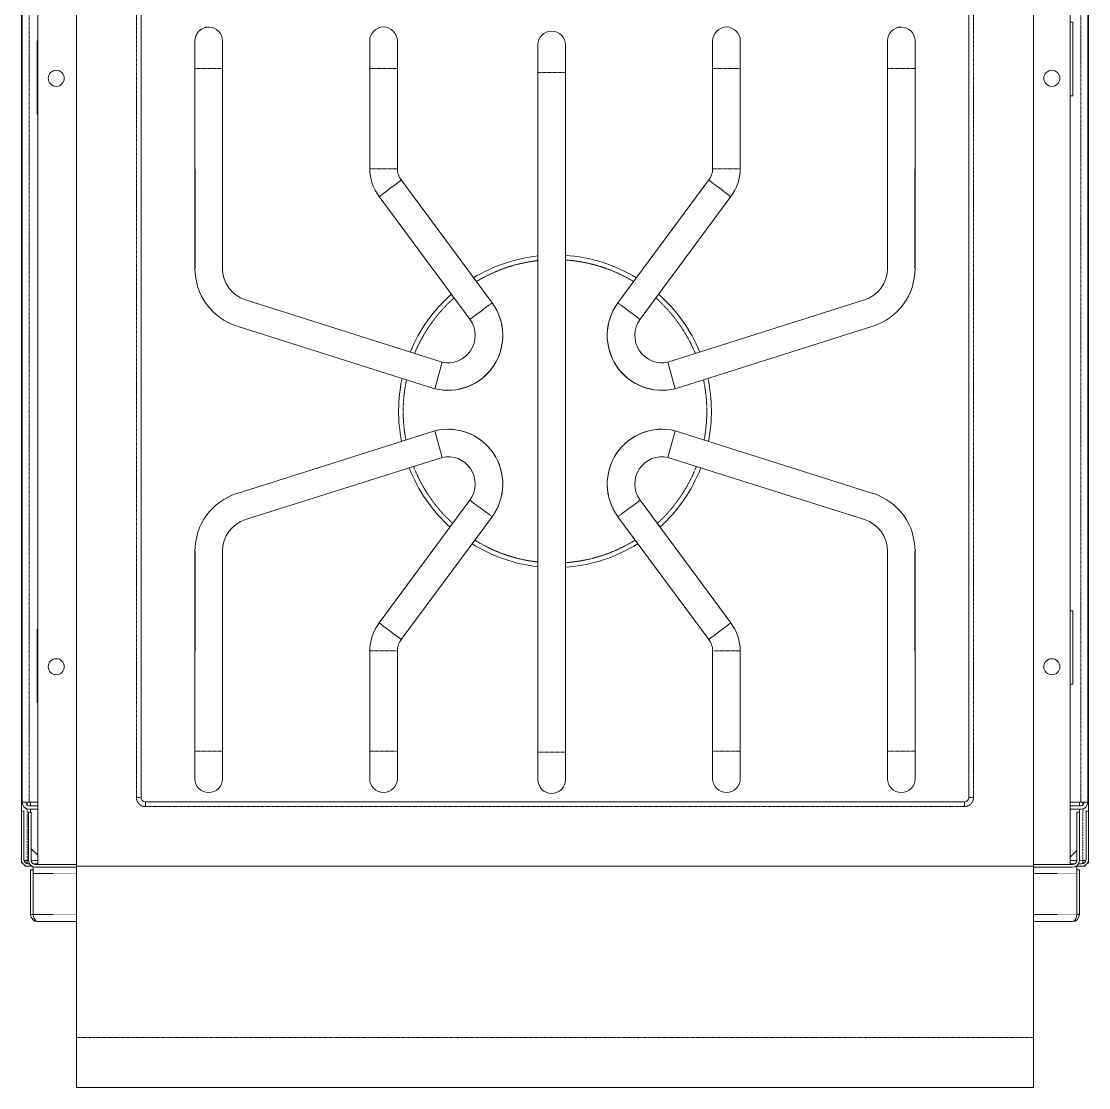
# Model space of a CAD drawing. Header units: millimetres. Extents: x 27602 to 523849, y 322139 to 568360.
# Drawn here: x 270821 to 285323, y 535602 to 550100 of the extents above; entities that cross this region are included whole.
import ezdxf

# ---------------------------------------------------------------- set-up
doc = ezdxf.new("R2010")
doc.units = ezdxf.units.MM
doc.linetypes.add('PHANTOM', pattern=[20, 10, -2, 2, -2, 2, -2])

msp = doc.modelspace()

# ---------------------------------------------------------------- linework, layer by layer
at = {"color": 7, "lineweight": 13, "ltscale": 0.03937}
for p, q in [((270822, 567532), (270822, 539361)), ((285322, 539361), (285322, 567532)), ((270833, 539483), (270833, 567441)), ((285310, 567441), (285310, 539483)), ((271045, 566504), (271045, 538634)), ((285073, 538634), (285073, 566504)), ((271572, 563986), (271572, 538611)), ((284572, 538611), (284572, 563986)), ((272447, 539548), (272447, 560599)), ((283697, 560599), (283697, 539548)), ((285108, 550087), (285108, 549087)), ((271035, 548837), (271035, 549837)), ((273181, 546741), (273180, 549460)), ((273180, 546741), (273180, 549460)), ((273555, 546740), (273555, 549460)), ((273555, 546740), (273555, 549460)), ((275555, 549460), (275555, 548096)), ((275930, 549460), (275930, 548096)), ((277839, 540165), (277839, 549404)), ((278214, 540165), (278214, 549404)), ((280214, 548096), (280214, 549460)), ((280589, 548096), (280589, 549460)), ((282589, 549460), (282589, 546740)), ((282589, 549460), (282589, 546740)), ((282963, 546741), (282964, 549460)), ((282964, 549460), (282964, 546741)), ((275983, 547944), (277218, 546271)), ((280161, 547944), (278926, 546271)), ((275685, 547717), (276916, 546049)), ((280459, 547717), (279228, 546049)), ((276539, 545465), (273868, 546312)), ((276539, 545465), (273868, 546312)), ((282276, 546312), (279605, 545465)), ((282276, 546312), (279605, 545465)), ((276440, 545104), (273755, 545955)), ((276439, 545103), (273755, 545954)), ((279704, 545104), (282389, 545955)), ((282389, 545954), (279704, 545103)), ((276440, 544533), (273755, 543682)), ((273755, 543682), (276439, 544533)), ((279704, 544533), (282389, 543682)), ((279704, 544533), (282389, 543682)), ((273868, 543325), (276539, 544171)), ((273868, 543325), (276539, 544171)), ((279605, 544171), (282276, 543325)), ((279605, 544171), (282276, 543325)), ((275685, 541920), (276916, 543588)), ((280459, 541920), (279228, 543588)), ((275983, 541693), (277218, 543365)), ((280161, 541693), (278926, 543365)), ((273181, 542896), (273180, 540177)), ((273180, 540177), (273180, 542896)), ((273555, 540177), (273555, 542896)), ((273555, 540177), (273555, 542896)), ((282589, 542896), (282589, 540177)), ((282589, 542896), (282589, 540177)), ((282963, 542896), (282964, 540177)), ((282964, 542896), (282964, 540177)), ((285108, 542087), (285108, 541087)), ((271035, 540837), (271035, 541837)), ((275555, 541540), (275555, 540177)), ((275930, 541540), (275930, 540177)), ((280214, 540177), (280214, 541540)), ((280589, 540177), (280589, 541540)), ((283634, 539486), (272509, 539486)), ((271572, 538611), (271572, 536286)), ((284572, 538611), (271572, 538611)), ((271572, 538611), (284572, 538611)), ((284572, 536286), (284572, 538611)), ((271572, 535602), (284572, 535602))]:
    msp.add_line(p, q, dxfattribs=at)
at = {"color": 7, "linetype": 'PHANTOM', "lineweight": 13, "ltscale": 0.03937}
for p, q in [((270929, 539483), (270929, 567441)), ((285215, 567441), (285215, 539483)), ((272384, 560599), (272384, 539548)), ((283759, 560599), (283759, 539548)), ((272509, 539423), (283634, 539423)), ((271572, 536286), (284572, 536286))]:
    msp.add_line(p, q, dxfattribs=at)
at = {"color": 7, "lineweight": 13, "ltscale": 0.000887473}
for p, q in [((285073, 550087), (285108, 550087)), ((285108, 549087), (285073, 549087)), ((285108, 542087), (285073, 542087)), ((285073, 541087), (285108, 541087)), ((285197, 539349), (285162, 539349)), ((285323, 539361), (285287, 539361))]:
    msp.add_line(p, q, dxfattribs=at)
at = {"color": 7, "lineweight": 13, "ltscale": 0.000237502}
for p, q in [((271035, 549837), (271045, 549837)), ((271045, 548837), (271035, 548837)), ((271035, 541837), (271045, 541837)), ((271045, 540837), (271035, 540837))]:
    msp.add_line(p, q, dxfattribs=at)
at = {"color": 7, "lineweight": 13, "ltscale": 0.009388}
for p, q in [((273180, 549460), (273180, 549835)), ((273555, 549460), (273555, 549835)), ((275555, 549460), (275555, 549835)), ((275930, 549460), (275930, 549835)), ((277839, 549779), (277839, 549404)), ((278214, 549779), (278214, 549404)), ((280214, 549835), (280214, 549460)), ((280589, 549835), (280589, 549460)), ((282589, 549835), (282589, 549460)), ((282964, 549835), (282964, 549460)), ((273180, 539802), (273180, 540177)), ((273555, 539802), (273555, 540177)), ((275555, 539802), (275555, 540177)), ((275930, 539802), (275930, 540177)), ((280214, 540177), (280214, 539802)), ((280589, 540177), (280589, 539802)), ((282589, 540177), (282589, 539802)), ((282964, 540177), (282964, 539802))]:
    msp.add_line(p, q, dxfattribs=at)
at = {"color": 7, "linetype": 'PHANTOM', "lineweight": 13, "ltscale": 1.27958e-05}
for p, q in [((273180, 549460), (273180, 549460)), ((282964, 549460), (282964, 549460)), ((273180, 540177), (273180, 540177)), ((282964, 540177), (282964, 540177))]:
    msp.add_line(p, q, dxfattribs=at)
at = {"color": 7, "linetype": 'PHANTOM', "lineweight": 13, "ltscale": 0.004676}
for p, q in [((273367, 549460), (273180, 549460)), ((282777, 549460), (282964, 549460)), ((273367, 540177), (273180, 540177)), ((282777, 540177), (282964, 540177))]:
    msp.add_line(p, q, dxfattribs=at)
at = {"color": 7, "linetype": 'PHANTOM', "lineweight": 13, "ltscale": 0.003315}
for p, q in [((273500, 549460), (273367, 549460)), ((282644, 549460), (282777, 549460)), ((273500, 540177), (273367, 540177)), ((282644, 540177), (282777, 540177))]:
    msp.add_line(p, q, dxfattribs=at)
at = {"color": 7, "linetype": 'PHANTOM', "lineweight": 13, "ltscale": 0.001373}
for p, q in [((273555, 549460), (273500, 549460)), ((282589, 549460), (282644, 549460)), ((273555, 540177), (273500, 540177)), ((282589, 540177), (282644, 540177))]:
    msp.add_line(p, q, dxfattribs=at)
at = {"color": 7, "linetype": 'PHANTOM', "lineweight": 13, "ltscale": 0.004688}
for p, q in [((275742, 549460), (275555, 549460)), ((278027, 549404), (277839, 549404)), ((280589, 549460), (280402, 549460)), ((275742, 548096), (275555, 548096)), ((280589, 548096), (280402, 548096)), ((275555, 541540), (275742, 541540)), ((280402, 541540), (280589, 541540)), ((275555, 540177), (275742, 540177)), ((277839, 540165), (278027, 540165)), ((280402, 540177), (280589, 540177))]:
    msp.add_line(p, q, dxfattribs=at)
at = {"color": 7, "linetype": 'PHANTOM', "lineweight": 13, "ltscale": 0.004687}
for p, q in [((275930, 549460), (275742, 549460)), ((278214, 549404), (278027, 549404)), ((280402, 549460), (280214, 549460)), ((275930, 548096), (275742, 548096)), ((280402, 548096), (280214, 548096)), ((275742, 541540), (275930, 541540)), ((280214, 541540), (280402, 541540)), ((275742, 540177), (275930, 540177)), ((278027, 540165), (278214, 540165)), ((280214, 540177), (280402, 540177))]:
    msp.add_line(p, q, dxfattribs=at)
at = {"color": 7, "lineweight": 13, "ltscale": 0.001521}
for p, q in [((275940, 547910), (275891, 547874)), ((280204, 547910), (280253, 547874)), ((275777, 547787), (275729, 547750)), ((280367, 547787), (280415, 547750)), ((277009, 546117), (276960, 546081)), ((279135, 546117), (279184, 546081)), ((277009, 543519), (276960, 543555)), ((279135, 543519), (279184, 543555)), ((275777, 541850), (275729, 541887)), ((280367, 541850), (280415, 541887)), ((275940, 541726), (275891, 541763)), ((280204, 541726), (280253, 541763))]:
    msp.add_line(p, q, dxfattribs=at)
at = {"color": 7, "lineweight": 13, "ltscale": 0.001016}
for p, q in [((275972, 547935), (275940, 547910)), ((280172, 547935), (280204, 547910)), ((275729, 547750), (275696, 547725)), ((280415, 547750), (280448, 547725)), ((275729, 541887), (275696, 541911)), ((280415, 541887), (280448, 541911)), ((275972, 541702), (275940, 541726)), ((280172, 541702), (280204, 541726))]:
    msp.add_line(p, q, dxfattribs=at)
at = {"color": 7, "lineweight": 13, "ltscale": 0.000356895}
for p, q in [((275983, 547944), (275972, 547935)), ((280161, 547944), (280172, 547935))]:
    msp.add_line(p, q, dxfattribs=at)
at = {"color": 7, "lineweight": 13, "ltscale": 0.001794}
for p, q in [((275834, 547830), (275777, 547787)), ((275891, 547874), (275834, 547830)), ((280253, 547874), (280310, 547830)), ((280310, 547830), (280367, 547787)), ((277067, 546160), (277009, 546117)), ((279077, 546160), (279135, 546117)), ((277067, 543477), (277009, 543519)), ((279077, 543477), (279135, 543519)), ((275834, 541807), (275777, 541850)), ((275891, 541763), (275834, 541807)), ((280253, 541763), (280310, 541807)), ((280310, 541807), (280367, 541850))]:
    msp.add_line(p, q, dxfattribs=at)
at = {"color": 7, "lineweight": 13, "ltscale": 0.000356871}
for p, q in [((275696, 547725), (275685, 547717)), ((280448, 547725), (280459, 547717))]:
    msp.add_line(p, q, dxfattribs=at)
at = {"color": 7, "linetype": 'PHANTOM', "lineweight": 13, "ltscale": 1.27357e-05}
for p, q in [((273180, 546741), (273181, 546741)), ((282964, 546741), (282963, 546741)), ((273180, 542896), (273181, 542896)), ((282964, 542896), (282963, 542896))]:
    msp.add_line(p, q, dxfattribs=at)
at = {"color": 7, "lineweight": 13, "ltscale": 0.001795}
for p, q in [((277125, 546203), (277067, 546160)), ((279019, 546203), (279077, 546160)), ((277125, 543434), (277067, 543477)), ((279019, 543434), (279077, 543477))]:
    msp.add_line(p, q, dxfattribs=at)
at = {"color": 7, "lineweight": 13, "ltscale": 0.00152}
for p, q in [((277174, 546239), (277125, 546203)), ((278970, 546239), (279019, 546203)), ((277174, 543398), (277125, 543434)), ((278970, 543398), (279019, 543434))]:
    msp.add_line(p, q, dxfattribs=at)
at = {"color": 7, "linetype": 'PHANTOM', "lineweight": 13, "ltscale": 0.001016}
for p, q in [((277206, 546263), (277174, 546239)), ((278938, 546263), (278970, 546239)), ((277206, 543374), (277174, 543398)), ((278938, 543374), (278970, 543398))]:
    msp.add_line(p, q, dxfattribs=at)
at = {"color": 7, "lineweight": 13, "ltscale": 0.000325899}
for p, q in [((277217, 546271), (277206, 546263)), ((278927, 546271), (278938, 546263)), ((277217, 543366), (277206, 543374)), ((278927, 543366), (278938, 543374))]:
    msp.add_line(p, q, dxfattribs=at)
at = {"color": 7, "linetype": 'PHANTOM', "lineweight": 13, "ltscale": 3.2561e-05}
for p, q in [((277218, 546272), (277217, 546271)), ((278926, 546272), (278927, 546271)), ((277218, 543365), (277217, 543366)), ((278926, 543365), (278927, 543366))]:
    msp.add_line(p, q, dxfattribs=at)
at = {"color": 7, "lineweight": 13, "ltscale": 0.000358364}
for p, q in [((276928, 546057), (276916, 546049)), ((279216, 546057), (279228, 546049)), ((276928, 543579), (276916, 543588)), ((279216, 543579), (279228, 543588))]:
    msp.add_line(p, q, dxfattribs=at)
at = {"color": 7, "lineweight": 13, "ltscale": 0.001014}
for p, q in [((276960, 546081), (276928, 546057)), ((279184, 546081), (279216, 546057)), ((276960, 543555), (276928, 543579)), ((279184, 543555), (279216, 543579))]:
    msp.add_line(p, q, dxfattribs=at)
at = {"color": 7, "linetype": 'PHANTOM', "lineweight": 13, "ltscale": 8.22734e-06}
for p, q in [((273755, 545954), (273755, 545955)), ((273755, 543682), (273755, 543682))]:
    msp.add_line(p, q, dxfattribs=at)
at = {"color": 7, "linetype": 'PHANTOM', "lineweight": 13, "ltscale": 8.21938e-06}
for p, q in [((282389, 545954), (282389, 545955)), ((282389, 543682), (282389, 543682))]:
    msp.add_line(p, q, dxfattribs=at)
at = {"color": 7, "lineweight": 13, "ltscale": 0.009352}
for p, q in [((276440, 545105), (276539, 545465)), ((279704, 545105), (279605, 545465)), ((276440, 544532), (276539, 544171)), ((279704, 544532), (279605, 544171))]:
    msp.add_line(p, q, dxfattribs=at)
at = {"color": 7, "lineweight": 13, "ltscale": 8.22734e-06}
for p, q in [((276439, 545103), (276440, 545104)), ((279704, 545103), (279704, 545104)), ((276439, 544533), (276440, 544533)), ((279704, 544533), (279704, 544533))]:
    msp.add_line(p, q, dxfattribs=at)
at = {"color": 7, "lineweight": 13, "ltscale": 2.49216e-05}
for p, q in [((276440, 545104), (276440, 545105)), ((279704, 545104), (279704, 545105)), ((276440, 544533), (276440, 544532)), ((279704, 544533), (279704, 544532))]:
    msp.add_line(p, q, dxfattribs=at)
at = {"color": 7, "lineweight": 13, "ltscale": 0.000356799}
for p, q in [((275696, 541911), (275685, 541920)), ((280448, 541911), (280459, 541920))]:
    msp.add_line(p, q, dxfattribs=at)
at = {"color": 7, "lineweight": 13, "ltscale": 0.000356859}
for p, q in [((275983, 541693), (275972, 541702)), ((280161, 541693), (280172, 541702))]:
    msp.add_line(p, q, dxfattribs=at)
at = {"color": 7, "lineweight": 13, "ltscale": 0.009387}
for p, q in [((277839, 540165), (277839, 539790)), ((278214, 540165), (278214, 539790))]:
    msp.add_line(p, q, dxfattribs=at)
at = {"color": 7, "lineweight": 13, "ltscale": 0.002395}
for p, q in [((270929, 539483), (270833, 539483)), ((285215, 539483), (285310, 539483))]:
    msp.add_line(p, q, dxfattribs=at)
at = {"color": 7, "linetype": 'PHANTOM', "lineweight": 13, "ltscale": 0.000969414}
msp.add_line((270901, 539483), (270901, 539444), dxfattribs=at)
at = {"color": 7, "lineweight": 13, "ltscale": 0.002893}
for p, q in [((271045, 539483), (270929, 539483)), ((270929, 539435), (271045, 539435)), ((271045, 539387), (270929, 539387))]:
    msp.add_line(p, q, dxfattribs=at)
at = {"color": 7, "lineweight": 13, "ltscale": 0.0012}
for p, q in [((270946, 539483), (270946, 539435)), ((285198, 539483), (285198, 539435))]:
    msp.add_line(p, q, dxfattribs=at)
at = {"color": 7, "linetype": 'PHANTOM', "lineweight": 13, "ltscale": 0.001105}
for p, q in [((272384, 539548), (272429, 539548)), ((283759, 539548), (283715, 539548)), ((272509, 539423), (272509, 539468)), ((283634, 539423), (283634, 539468))]:
    msp.add_line(p, q, dxfattribs=at)
at = {"color": 7, "linetype": 'PHANTOM', "lineweight": 13, "ltscale": 0.000457644}
for p, q in [((272429, 539548), (272447, 539548)), ((283715, 539548), (283697, 539548))]:
    msp.add_line(p, q, dxfattribs=at)
at = {"color": 7, "linetype": 'PHANTOM', "lineweight": 13, "ltscale": 0.000457704}
for p, q in [((272509, 539468), (272509, 539486)), ((283634, 539468), (283634, 539486))]:
    msp.add_line(p, q, dxfattribs=at)
at = {"color": 7, "lineweight": 13, "ltscale": 0.003543}
for p, q in [((285073, 539483), (285215, 539483)), ((285215, 539435), (285073, 539435)), ((285073, 539387), (285215, 539387))]:
    msp.add_line(p, q, dxfattribs=at)
at = {"color": 7, "linetype": 'PHANTOM', "lineweight": 13, "ltscale": 0.000970195}
msp.add_line((285243, 539444), (285243, 539483), dxfattribs=at)
at = {"color": 7, "lineweight": 13, "ltscale": 0.016387}
for p, q in [((270821, 539361), (270821, 538705)), ((270856, 539361), (270856, 538705)), ((270920, 539349), (270920, 538693)), ((270955, 539349), (270955, 538693)), ((285162, 539349), (285162, 538693)), ((285197, 539349), (285197, 538693)), ((285287, 539361), (285287, 538705)), ((285323, 539361), (285323, 538705))]:
    msp.add_line(p, q, dxfattribs=at)
at = {"color": 7, "lineweight": 13, "ltscale": 0.000887503}
for p, q in [((270856, 539361), (270821, 539361)), ((270955, 539349), (270920, 539349))]:
    msp.add_line(p, q, dxfattribs=at)
at = {"color": 7, "linetype": 'PHANTOM', "lineweight": 13, "ltscale": 0.017532}
msp.add_line((270901, 539391), (270901, 538690), dxfattribs=at)
at = {"color": 7, "lineweight": 13, "ltscale": 0.00094995}
msp.add_line((270946, 539387), (270946, 539349), dxfattribs=at)
at = {"color": 7, "lineweight": 13, "ltscale": 0.013149}
msp.add_line((285198, 539387), (285198, 538861), dxfattribs=at)
at = {"color": 7, "linetype": 'PHANTOM', "lineweight": 13, "ltscale": 0.017531}
msp.add_line((285243, 538690), (285243, 539391), dxfattribs=at)
at = {"color": 7, "lineweight": 13, "ltscale": 0.003164}
msp.add_line((270955, 538851), (271045, 538762), dxfattribs=at)
at = {"color": 7, "lineweight": 13, "ltscale": 0.003147}
msp.add_line((285162, 538825), (285073, 538736), dxfattribs=at)
at = {"color": 7, "lineweight": 13, "ltscale": 1.69065e-05}
msp.add_line((285198, 538861), (285198, 538860), dxfattribs=at)
at = {"color": 7, "lineweight": 13, "ltscale": 4.67976e-05}
msp.add_line((270822, 538692), (270822, 538690), dxfattribs=at)
at = {"color": 7, "lineweight": 13, "ltscale": 0.00078}
for p, q in [((270822, 538659), (270822, 538690)), ((270870, 538611), (270901, 538611)), ((285243, 538611), (285274, 538611)), ((285322, 538659), (285322, 538690))]:
    msp.add_line(p, q, dxfattribs=at)
at = {"color": 7, "lineweight": 13, "ltscale": 7.08873e-06}
msp.add_line((270822, 538690), (270822, 538690), dxfattribs=at)
at = {"color": 7, "lineweight": 13, "ltscale": 0.000283789}
msp.add_line((270822, 538659), (270833, 538659), dxfattribs=at)
at = {"color": 7, "lineweight": 13, "ltscale": 0.001061}
for p, q in [((270859, 538690), (270901, 538690)), ((285285, 538690), (285243, 538690))]:
    msp.add_line(p, q, dxfattribs=at)
at = {"color": 7, "lineweight": 13, "ltscale": 0.000545352}
msp.add_line((270870, 538668), (270870, 538690), dxfattribs=at)
at = {"color": 7, "lineweight": 13, "ltscale": 0.000294423}
msp.add_line((270870, 538611), (270870, 538623), dxfattribs=at)
at = {"color": 7, "lineweight": 13, "ltscale": 0.000539975}
msp.add_line((270879, 538659), (270901, 538659), dxfattribs=at)
at = {"color": 7, "lineweight": 13, "ltscale": 0.000539044}
msp.add_line((270879, 538659), (270901, 538659), dxfattribs=at)
at = {"color": 7, "linetype": 'PHANTOM', "lineweight": 13, "ltscale": 0.00077994}
msp.add_line((270901, 538690), (270901, 538659), dxfattribs=at)
at = {"color": 7, "lineweight": 13, "ltscale": 0.001042}
for p, q in [((270901, 538648), (270901, 538690)), ((285243, 538648), (285243, 538690))]:
    msp.add_line(p, q, dxfattribs=at)
at = {"color": 7, "linetype": 'PHANTOM', "lineweight": 13, "ltscale": 0.000477123}
msp.add_line((270901, 538690), (270920, 538690), dxfattribs=at)
at = {"color": 7, "lineweight": 13, "ltscale": 2.81146e-05}
for p, q in [((270901, 538611), (270901, 538612)), ((285243, 538611), (285243, 538612))]:
    msp.add_line(p, q, dxfattribs=at)
at = {"color": 7, "lineweight": 13, "ltscale": 0.000321351}
msp.add_line((270901, 538611), (270914, 538611), dxfattribs=at)
at = {"color": 7, "lineweight": 13, "ltscale": 0.000425489}
msp.add_line((270915, 538646), (270932, 538646), dxfattribs=at)
at = {"color": 7, "lineweight": 13, "ltscale": 0.001323}
msp.add_line((270968, 538611), (270915, 538611), dxfattribs=at)
at = {"color": 7, "linetype": 'PHANTOM', "lineweight": 13, "ltscale": 0.002235}
msp.add_line((270956, 538690), (271045, 538690), dxfattribs=at)
at = {"color": 7, "lineweight": 13, "ltscale": 0.001654}
msp.add_line((270979, 538646), (271045, 538646), dxfattribs=at)
at = {"color": 7, "lineweight": 13, "ltscale": 0.013938}
for p, q in [((271014, 538634), (271572, 538634)), ((271572, 538599), (271014, 538599))]:
    msp.add_line(p, q, dxfattribs=at)
at = {"color": 7, "lineweight": 13, "ltscale": 0.013175}
msp.add_line((271572, 538634), (271045, 538634), dxfattribs=at)
at = {"color": 7, "lineweight": 13, "ltscale": 0.012525}
msp.add_line((284572, 538634), (285073, 538634), dxfattribs=at)
at = {"color": 7, "lineweight": 13, "ltscale": 0.013275}
for p, q in [((284572, 538634), (285103, 538634)), ((285103, 538599), (284572, 538599))]:
    msp.add_line(p, q, dxfattribs=at)
at = {"color": 7, "linetype": 'PHANTOM', "lineweight": 13, "ltscale": 0.002222}
msp.add_line((285073, 538690), (285162, 538690), dxfattribs=at)
at = {"color": 7, "lineweight": 13, "ltscale": 0.001642}
msp.add_line((285073, 538646), (285139, 538646), dxfattribs=at)
at = {"color": 7, "lineweight": 13, "ltscale": 0.001985}
msp.add_line((285228, 538611), (285149, 538611), dxfattribs=at)
at = {"color": 7, "lineweight": 13, "ltscale": 0.000313406}
msp.add_line((285161, 538610), (285149, 538610), dxfattribs=at)
at = {"color": 7, "lineweight": 13, "ltscale": 0.002375}
msp.add_line((285161, 538610), (285161, 538515), dxfattribs=at)
at = {"color": 7, "lineweight": 13, "ltscale": 0.001088}
msp.add_line((285185, 538646), (285228, 538646), dxfattribs=at)
at = {"color": 7, "linetype": 'PHANTOM', "lineweight": 13, "ltscale": 0.001139}
msp.add_line((285197, 538690), (285243, 538690), dxfattribs=at)
at = {"color": 7, "lineweight": 13, "ltscale": 0.000320675}
msp.add_line((285230, 538611), (285243, 538611), dxfattribs=at)
at = {"color": 7, "lineweight": 13, "ltscale": 0.000539765}
msp.add_line((285243, 538659), (285265, 538659), dxfattribs=at)
at = {"color": 7, "lineweight": 13, "ltscale": 0.000538924}
msp.add_line((285265, 538659), (285243, 538659), dxfattribs=at)
at = {"color": 7, "lineweight": 13, "ltscale": 0.000546253}
msp.add_line((285274, 538668), (285274, 538690), dxfattribs=at)
at = {"color": 7, "lineweight": 13, "ltscale": 0.000294062}
msp.add_line((285274, 538611), (285274, 538622), dxfattribs=at)
at = {"color": 7, "lineweight": 13, "ltscale": 0.000283069}
msp.add_line((285311, 538659), (285322, 538659), dxfattribs=at)
at = {"color": 7, "lineweight": 13, "ltscale": 4.18716e-05}
msp.add_line((285322, 538690), (285322, 538691), dxfattribs=at)
at = {"color": 7, "lineweight": 13, "ltscale": 7.02865e-06}
msp.add_line((285322, 538690), (285322, 538690), dxfattribs=at)
at = {"color": 7, "lineweight": 13, "ltscale": 0.000899998}
msp.add_line((270983, 538563), (270947, 538563), dxfattribs=at)
at = {"color": 7, "lineweight": 13, "ltscale": 0.0152}
for p, q in [((270947, 537955), (270947, 538563)), ((270983, 537955), (270983, 538563)), ((285197, 537955), (285197, 538563))]:
    msp.add_line(p, q, dxfattribs=at)
at = {"color": 7, "lineweight": 13, "ltscale": 0.002217}
msp.add_line((270983, 538604), (270983, 538515), dxfattribs=at)
at = {"color": 7, "lineweight": 13, "ltscale": 0.014}
for p, q in [((270983, 538515), (270983, 537955)), ((285161, 538515), (285161, 537955))]:
    msp.add_line(p, q, dxfattribs=at)
at = {"color": 7, "linetype": 'PHANTOM', "lineweight": 13, "ltscale": 0.014723}
for p, q in [((271572, 538515), (270983, 538515)), ((271572, 537955), (270983, 537955))]:
    msp.add_line(p, q, dxfattribs=at)
at = {"color": 7, "linetype": 'PHANTOM', "lineweight": 13, "ltscale": 0.014727}
for p, q in [((285161, 538515), (284572, 538515)), ((285161, 537955), (284572, 537955))]:
    msp.add_line(p, q, dxfattribs=at)
at = {"color": 7, "lineweight": 13, "ltscale": 0.000899968}
msp.add_line((285197, 538563), (285161, 538563), dxfattribs=at)
at = {"color": 7, "linetype": 'PHANTOM', "lineweight": 13, "ltscale": 0.000899998}
msp.add_line((270983, 537955), (270947, 537955), dxfattribs=at)
at = {"color": 7, "linetype": 'PHANTOM', "lineweight": 13, "ltscale": 0.000899968}
msp.add_line((285161, 537955), (285197, 537955), dxfattribs=at)
at = {"color": 7, "lineweight": 13, "ltscale": 0.013248}
msp.add_line((271572, 537860), (271042, 537860), dxfattribs=at)
at = {"color": 7, "lineweight": 13, "ltscale": 0.013252}
msp.add_line((285102, 537860), (284572, 537860), dxfattribs=at)
at = {"color": 7, "lineweight": 13, "ltscale": 0.011562}
for p, q in [((271572, 536286), (271572, 535824)), ((284572, 535824), (284572, 536286))]:
    msp.add_line(p, q, dxfattribs=at)
at = {"color": 7, "lineweight": 13, "ltscale": 0.005548}
for p, q in [((271572, 535824), (271572, 535602)), ((284572, 535602), (284572, 535824))]:
    msp.add_line(p, q, dxfattribs=at)
at = {"color": 7, "lineweight": 13, "ltscale": 0.03937}
for points in [[(271042, 537860), (271034, 537861), (271021, 537867), (271013, 537873), (271002, 537886), (270993, 537903), (270987, 537923), (270984, 537939), (270983, 537955)], [(285102, 537860), (285110, 537861), (285123, 537867), (285131, 537873), (285142, 537886), (285151, 537903), (285158, 537923), (285160, 537939), (285161, 537955)]]:
    msp.add_lwpolyline(points, dxfattribs=at)
for centre in [(271295, 549325), (284823, 549325), (271295, 541325), (284823, 541325)]:
    msp.add_circle(centre, 109, dxfattribs=at)
for centre, radius, start, end in [((273367, 549835), 188, 90, 180), ((273367, 549835), 187, 0, 180), ((275742, 549835), 188, 90, 180), ((275742, 549835), 188, 0, 180), ((278027, 549779), 188, 90, 180), ((278027, 549779), 188, 0, 180), ((280402, 549835), 188, 90, 180), ((280402, 549835), 188, 0, 180), ((282777, 549835), 188, 90, 180), ((282777, 549835), 187, 0, 180), ((276174, 548096), 619, 180, 217.8077), ((276174, 548096), 244, 180, 218.6736), ((279970, 548096), 244, 321.3264, 0), ((279970, 548096), 619, 322.1923, 0), ((278072, 544798), 2125, 96.2902, 121.3641), ((278072, 544798), 2125, 58.6359, 86.1636), ((274003, 546739), 823, 179.8807, 252.4133), ((274003, 546739), 448, 179.8352, 252.4133), ((282141, 546739), 448, 287.5867, 0.1648), ((282141, 546739), 823, 287.5867, 0.1193), ((278072, 544798), 2125, 131.4885, 157.7457), ((278072, 544798), 2125, 22.2487, 48.5115), ((276617, 545828), 745, 256.2131, 36.4348), ((276617, 545828), 746, 325.5098, 36.4348), ((279527, 545828), 746, 143.5652, 214.4902), ((279527, 545828), 745, 143.5652, 283.7869), ((276617, 545828), 371, 325.5098, 36.4348), ((279527, 545828), 371, 143.5652, 214.4902), ((276617, 545828), 371, 257.8536, 325.5098), ((279527, 545828), 371, 214.4902, 282.1464), ((276617, 545828), 746, 256.2103, 325.5098), ((279527, 545828), 746, 214.4902, 283.7897), ((278072, 544798), 2125, 167.8723, 191.0785), ((278072, 544798), 2125, 348.9215, 12.1277), ((276617, 543809), 746, 34.4902, 103.7897), ((276617, 543809), 745, 323.5652, 103.7869), ((279527, 543809), 745, 76.2131, 216.4348), ((279527, 543809), 746, 76.2103, 145.5098), ((276617, 543809), 371, 34.4902, 102.1464), ((276617, 543809), 746, 323.5652, 34.4902), ((279527, 543809), 746, 145.5098, 216.4348), ((279527, 543809), 371, 77.8536, 145.5098), ((278072, 544798), 2125, 201.2039, 227.8585), ((276617, 543809), 371, 323.5652, 34.4902), ((279527, 543809), 371, 145.5098, 216.4348), ((278072, 544798), 2125, 312.1415, 338.7919), ((274003, 542898), 823, 107.5867, 180.1193), ((282141, 542898), 823, 359.8807, 72.4133), ((274003, 542898), 448, 107.5867, 180.1648), ((282141, 542898), 448, 359.8352, 72.4133), ((282141, 542898), 448, 359.8352, 72.4133), ((278072, 544798), 2125, 237.9836, 263.7098), ((278072, 544798), 2125, 273.8364, 302.0164), ((276174, 541540), 619, 142.1923, 180), ((279970, 541540), 619, 0, 37.8077), ((276174, 541540), 244, 141.3264, 180), ((279970, 541540), 244, 0, 38.6736), ((273367, 539802), 188, 180, 0), ((275742, 539802), 188, 180, 0), ((278027, 539790), 187, 180, 0), ((280402, 539802), 188, 180, 0), ((282777, 539802), 188, 180, 0), ((270929, 539483), 95.8, 180, 270), ((270929, 539483), 48, 180, 270), ((272509, 539548), 62.5, 180, 270), ((283634, 539548), 62.5, 270, 0), ((285215, 539483), 48, 270, 0), ((285215, 539483), 95.8, 270, 0), ((270915, 538705), 94.5, 180, 270), ((270915, 538705), 59, 180, 270), ((271014, 538693), 94.5, 180, 270), ((271014, 538693), 59, 180, 270), ((285103, 538693), 94.5, 270, 0), ((285103, 538693), 59, 270, 0), ((285228, 538705), 59, 270, 0), ((285228, 538705), 94.5, 270, 0), ((271042, 537955), 95, 180, 270), ((285102, 537955), 95, 270, 0)]:
    msp.add_arc(centre, radius, start, end, dxfattribs=at)
at = {"color": 7, "linetype": 'PHANTOM', "lineweight": 13, "ltscale": 0.03937}
for centre, radius, start, end in [((278072, 544798), 2062, 96.4816, 121.21), ((278072, 544798), 2062, 58.7899, 86.0473), ((278072, 544798), 2063, 131.641, 157.6039), ((278072, 544798), 2062, 22.3935, 48.3592), ((278072, 544798), 2063, 168.0383, 190.8803), ((278072, 544798), 2063, 349.1196, 11.9618), ((278072, 544798), 2063, 201.3149, 227.685), ((278072, 544798), 2062, 312.315, 338.682), ((278072, 544798), 2063, 238.1177, 263.5184), ((278072, 544798), 2063, 273.9528, 301.8823), ((272509, 539548), 125, 180, 270), ((283634, 539548), 125, 270, 0)]:
    msp.add_arc(centre, radius, start, end, dxfattribs=at)

doc.saveas('drawing.dxf')
